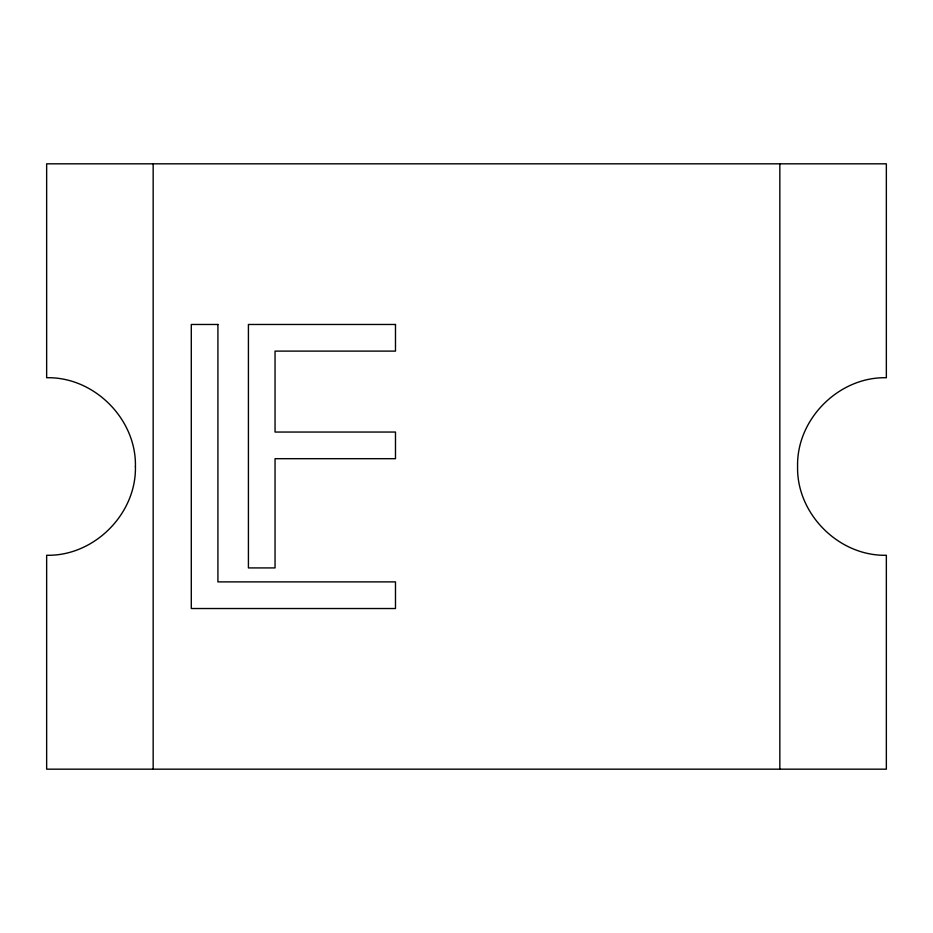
<?xml version="1.0" encoding="UTF-8"?>
<svg xmlns="http://www.w3.org/2000/svg" width="933" height="933" viewBox="0 0 933 933"><rect width="100%" height="100%" fill="white"/><g stroke="black" fill="none" stroke-linecap="round" stroke-linejoin="round"><path stroke-width="1.4" d="M779.836 163.823L779.836 769.177M153.164 163.823L153.164 769.177M135.413 466.5C136.533 513.931 94.081 556.383 46.65 555.263L46.65 769.177L886.35 769.177L886.35 555.263C838.919 556.383 796.467 513.931 797.587 466.5C796.467 419.069 838.919 376.617 886.35 377.737L886.35 163.823L46.65 163.823L46.65 377.737C94.081 376.617 136.533 419.069 135.413 466.5M217.914 324.474L191.288 324.474L191.288 608.526L395.487 608.526L395.487 581.889L217.914 581.889L217.914 324.474M395.487 324.474L248.423 324.474L248.423 567.917L275.048 567.917L275.048 458.686L395.487 458.686L395.487 432.049L275.048 432.049L275.048 351.111L395.487 351.111L395.487 324.474"/></g></svg>
